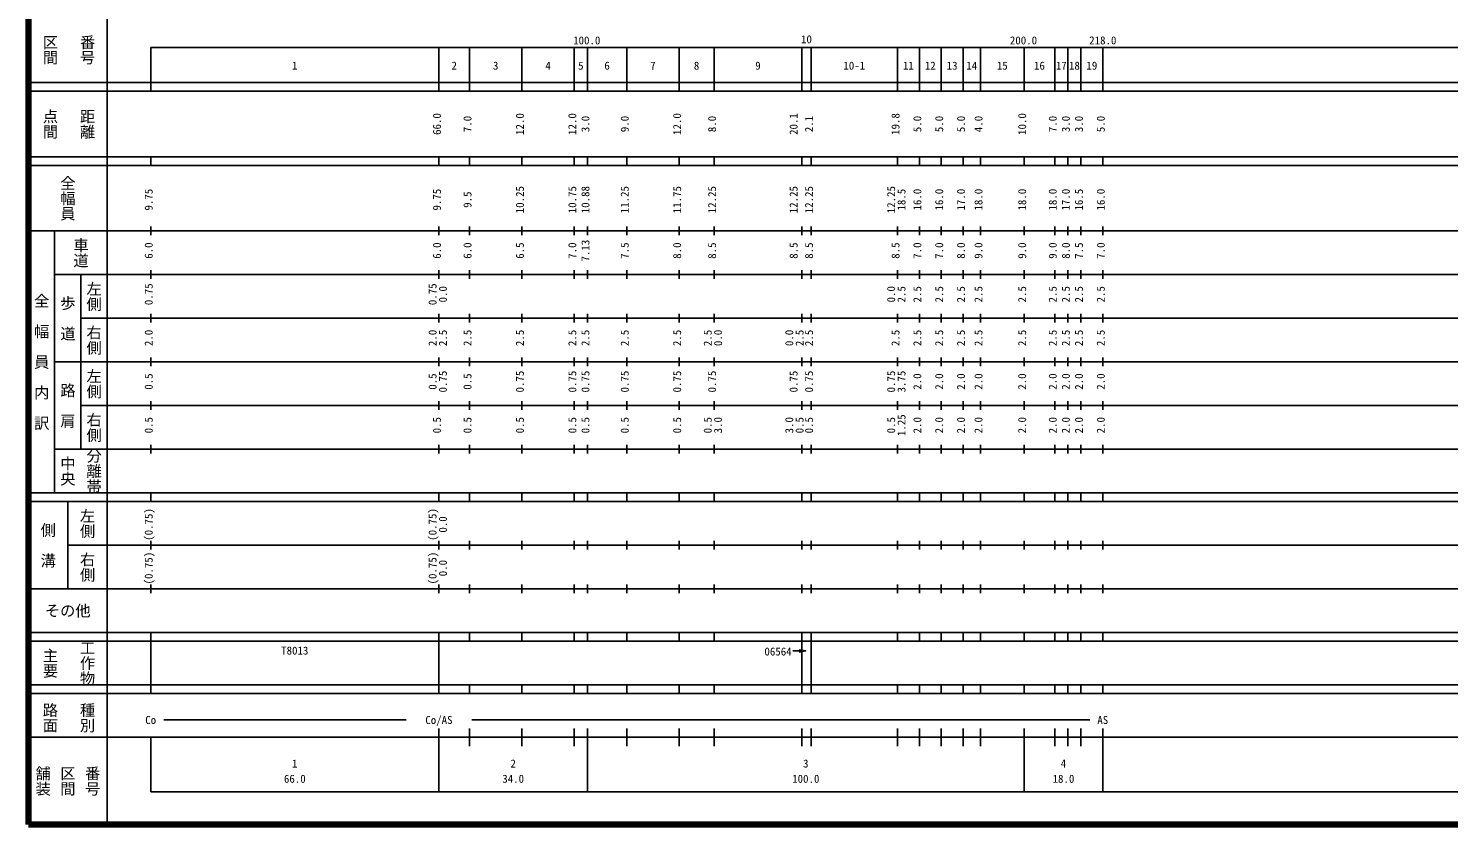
# Model space of a CAD drawing. Units: millimetres on the paper, enlarged 1000 times. Extents: x 40000 to 680000, y 20000 to 380000.
# Drawn here: x 40000 to 365183, y 20000 to 202409 of the extents above; entities that cross this region are included whole.
import ezdxf
from ezdxf.enums import TextEntityAlignment as Align

# ---------------------------------------------------------------- set-up
doc = ezdxf.new("R2010")
doc.units = ezdxf.units.MM
doc.header["$LTSCALE"] = 1000
doc.layers.add('M-TTL', color=2, linetype='Continuous', lineweight=140)
doc.layers.add('M-TTL-BAND', color=7, linetype='Continuous', lineweight=25)
doc.styles.add('@ＭＳ ゴシック', font='')
doc.styles.add('ＭＳ ゴシック', font='')
doc.styles.get('@ＭＳ ゴシック').set_extended_font_data('@MS Gothic')
doc.styles.get('ＭＳ ゴシック').set_extended_font_data('MS Gothic')

# ---------------------------------------------------------------- blocks, each defined once
blk = doc.blocks.new('open_arrow')
at = {"color": 0, "linetype": 'Continuous', "lineweight": -2}
blk.add_lwpolyline([(7.5, 1.25), (0, 0), (7.5, -1.25)], dxfattribs=at)

msp = doc.modelspace()

# ---------------------------------------------------------------- linework, layer by layer
at = {"layer": 'M-TTL'}
for p, q in [((40000, 380000), (40000, 20000)), ((40000, 20000), (680000, 20000))]:
    msp.add_line(p, q, dxfattribs=at)
at = {"layer": 'M-TTL-BAND'}
for p, q in [((58000, 370000), (58000, 20000)), ((68000, 198000), (579000, 198000)), ((68000, 198000), (68000, 188000)), ((134000, 188000), (134000, 198000)), ((141000, 188000), (141000, 198000)), ((153000, 188000), (153000, 198000)), ((165000, 188000), (165000, 198000)), ((168000, 188000), (168000, 198000)), ((177000, 188000), (177000, 198000)), ((189000, 188000), (189000, 198000)), ((197000, 188000), (197000, 198000)), ((217100, 188000), (217100, 198000)), ((219200, 188000), (219200, 198000)), ((239000, 188000), (239000, 198000)), ((244000, 188000), (244000, 198000)), ((249000, 188000), (249000, 198000)), ((254000, 188000), (254000, 198000)), ((258000, 188000), (258000, 198000)), ((268000, 188000), (268000, 198000)), ((275000, 188000), (275000, 198000)), ((278000, 188000), (278000, 198000)), ((281000, 188000), (281000, 198000)), ((286000, 188000), (286000, 198000)), ((40000, 190000), (579000, 190000)), ((40000, 188000), (579000, 188000)), ((40000, 173000), (579000, 173000)), ((68000, 171000), (68000, 173000)), ((134000, 171000), (134000, 173000)), ((141000, 171000), (141000, 173000)), ((153000, 171000), (153000, 173000)), ((165000, 171000), (165000, 173000)), ((168000, 171000), (168000, 173000)), ((177000, 171000), (177000, 173000)), ((189000, 171000), (189000, 173000)), ((197000, 171000), (197000, 173000)), ((217100, 171000), (217100, 173000)), ((219200, 171000), (219200, 173000)), ((239000, 171000), (239000, 173000)), ((244000, 171000), (244000, 173000)), ((249000, 171000), (249000, 173000)), ((254000, 171000), (254000, 173000)), ((258000, 171000), (258000, 173000)), ((268000, 171000), (268000, 173000)), ((275000, 171000), (275000, 173000)), ((278000, 171000), (278000, 173000)), ((281000, 171000), (281000, 173000)), ((286000, 171000), (286000, 173000)), ((40000, 171000), (579000, 171000)), ((68000, 155000), (68000, 157000)), ((134000, 155000), (134000, 157000)), ((141000, 155000), (141000, 157000)), ((153000, 155000), (153000, 157000)), ((165000, 155000), (165000, 157000)), ((168000, 155000), (168000, 157000)), ((177000, 155000), (177000, 157000)), ((189000, 155000), (189000, 157000)), ((197000, 155000), (197000, 157000)), ((217100, 155000), (217100, 157000)), ((219200, 155000), (219200, 157000)), ((239000, 155000), (239000, 157000)), ((244000, 155000), (244000, 157000)), ((249000, 155000), (249000, 157000)), ((254000, 155000), (254000, 157000)), ((258000, 155000), (258000, 157000)), ((268000, 155000), (268000, 157000)), ((275000, 155000), (275000, 157000)), ((278000, 155000), (278000, 157000)), ((281000, 155000), (281000, 157000)), ((286000, 155000), (286000, 157000)), ((40000, 156000), (579000, 156000)), ((46000, 96000), (46000, 156000)), ((68000, 145000), (68000, 147000)), ((134000, 145000), (134000, 147000)), ((141000, 145000), (141000, 147000)), ((153000, 145000), (153000, 147000)), ((165000, 145000), (165000, 147000)), ((168000, 145000), (168000, 147000)), ((177000, 145000), (177000, 147000)), ((189000, 145000), (189000, 147000)), ((197000, 145000), (197000, 147000)), ((217100, 145000), (217100, 147000)), ((219200, 145000), (219200, 147000)), ((239000, 145000), (239000, 147000)), ((244000, 145000), (244000, 147000)), ((249000, 145000), (249000, 147000)), ((254000, 145000), (254000, 147000)), ((258000, 145000), (258000, 147000)), ((268000, 145000), (268000, 147000)), ((275000, 145000), (275000, 147000)), ((278000, 145000), (278000, 147000)), ((281000, 145000), (281000, 147000)), ((286000, 145000), (286000, 147000)), ((46000, 146000), (579000, 146000)), ((52000, 146000), (52000, 106000)), ((68000, 135000), (68000, 137000)), ((134000, 135000), (134000, 137000)), ((141000, 135000), (141000, 137000)), ((153000, 135000), (153000, 137000)), ((165000, 135000), (165000, 137000)), ((168000, 135000), (168000, 137000)), ((177000, 135000), (177000, 137000)), ((189000, 135000), (189000, 137000)), ((197000, 135000), (197000, 137000)), ((217100, 135000), (217100, 137000)), ((219200, 135000), (219200, 137000)), ((239000, 135000), (239000, 137000)), ((244000, 135000), (244000, 137000)), ((249000, 135000), (249000, 137000)), ((254000, 135000), (254000, 137000)), ((258000, 135000), (258000, 137000)), ((268000, 135000), (268000, 137000)), ((275000, 135000), (275000, 137000)), ((278000, 135000), (278000, 137000)), ((281000, 135000), (281000, 137000)), ((286000, 135000), (286000, 137000)), ((52000, 136000), (579000, 136000)), ((68000, 125000), (68000, 127000)), ((134000, 125000), (134000, 127000)), ((141000, 125000), (141000, 127000)), ((153000, 125000), (153000, 127000)), ((165000, 125000), (165000, 127000)), ((168000, 125000), (168000, 127000)), ((177000, 125000), (177000, 127000)), ((189000, 125000), (189000, 127000)), ((197000, 125000), (197000, 127000)), ((217100, 125000), (217100, 127000)), ((219200, 125000), (219200, 127000)), ((239000, 125000), (239000, 127000)), ((244000, 125000), (244000, 127000)), ((249000, 125000), (249000, 127000)), ((254000, 125000), (254000, 127000)), ((258000, 125000), (258000, 127000)), ((268000, 125000), (268000, 127000)), ((275000, 125000), (275000, 127000)), ((278000, 125000), (278000, 127000)), ((281000, 125000), (281000, 127000)), ((286000, 125000), (286000, 127000)), ((46000, 126000), (579000, 126000)), ((52000, 116000), (579000, 116000)), ((68000, 115000), (68000, 117000)), ((134000, 115000), (134000, 117000)), ((141000, 115000), (141000, 117000)), ((153000, 115000), (153000, 117000)), ((165000, 115000), (165000, 117000)), ((168000, 115000), (168000, 117000)), ((177000, 115000), (177000, 117000)), ((189000, 115000), (189000, 117000)), ((197000, 115000), (197000, 117000)), ((217100, 115000), (217100, 117000)), ((219200, 115000), (219200, 117000)), ((239000, 115000), (239000, 117000)), ((244000, 115000), (244000, 117000)), ((249000, 115000), (249000, 117000)), ((254000, 115000), (254000, 117000)), ((258000, 115000), (258000, 117000)), ((268000, 115000), (268000, 117000)), ((275000, 115000), (275000, 117000)), ((278000, 115000), (278000, 117000)), ((281000, 115000), (281000, 117000)), ((286000, 115000), (286000, 117000)), ((46000, 106000), (579000, 106000)), ((68000, 105000), (68000, 107000)), ((134000, 105000), (134000, 107000)), ((141000, 105000), (141000, 107000)), ((153000, 105000), (153000, 107000)), ((165000, 105000), (165000, 107000)), ((168000, 105000), (168000, 107000)), ((177000, 105000), (177000, 107000)), ((189000, 105000), (189000, 107000)), ((197000, 105000), (197000, 107000)), ((217100, 105000), (217100, 107000)), ((219200, 105000), (219200, 107000)), ((239000, 105000), (239000, 107000)), ((244000, 105000), (244000, 107000)), ((249000, 105000), (249000, 107000)), ((254000, 105000), (254000, 107000)), ((258000, 105000), (258000, 107000)), ((268000, 105000), (268000, 107000)), ((275000, 105000), (275000, 107000)), ((278000, 105000), (278000, 107000)), ((281000, 105000), (281000, 107000)), ((286000, 105000), (286000, 107000)), ((40000, 96000), (579000, 96000)), ((68000, 94000), (68000, 96000)), ((134000, 94000), (134000, 96000)), ((141000, 94000), (141000, 96000)), ((153000, 94000), (153000, 96000)), ((165000, 94000), (165000, 96000)), ((168000, 94000), (168000, 96000)), ((177000, 94000), (177000, 96000)), ((189000, 94000), (189000, 96000)), ((197000, 94000), (197000, 96000)), ((217100, 94000), (217100, 96000)), ((219200, 94000), (219200, 96000)), ((239000, 94000), (239000, 96000)), ((244000, 94000), (244000, 96000)), ((249000, 94000), (249000, 96000)), ((254000, 94000), (254000, 96000)), ((258000, 94000), (258000, 96000)), ((268000, 94000), (268000, 96000)), ((275000, 94000), (275000, 96000)), ((278000, 94000), (278000, 96000)), ((281000, 94000), (281000, 96000)), ((286000, 94000), (286000, 96000)), ((40000, 94000), (579000, 94000)), ((49000, 94000), (49000, 74000)), ((68000, 83000), (68000, 85000)), ((134000, 83000), (134000, 85000)), ((141000, 83000), (141000, 85000)), ((153000, 83000), (153000, 85000)), ((165000, 83000), (165000, 85000)), ((168000, 83000), (168000, 85000)), ((177000, 83000), (177000, 85000)), ((189000, 83000), (189000, 85000)), ((197000, 83000), (197000, 85000)), ((217100, 83000), (217100, 85000)), ((219200, 83000), (219200, 85000)), ((239000, 83000), (239000, 85000)), ((244000, 83000), (244000, 85000)), ((249000, 83000), (249000, 85000)), ((254000, 83000), (254000, 85000)), ((258000, 83000), (258000, 85000)), ((268000, 83000), (268000, 85000)), ((275000, 83000), (275000, 85000)), ((278000, 83000), (278000, 85000)), ((281000, 83000), (281000, 85000)), ((286000, 83000), (286000, 85000)), ((49000, 84000), (579000, 84000)), ((68000, 73000), (68000, 75000)), ((134000, 73000), (134000, 75000)), ((141000, 73000), (141000, 75000)), ((153000, 73000), (153000, 75000)), ((165000, 73000), (165000, 75000)), ((168000, 73000), (168000, 75000)), ((177000, 73000), (177000, 75000)), ((189000, 73000), (189000, 75000)), ((197000, 73000), (197000, 75000)), ((217100, 73000), (217100, 75000)), ((219200, 73000), (219200, 75000)), ((239000, 73000), (239000, 75000)), ((244000, 73000), (244000, 75000)), ((249000, 73000), (249000, 75000)), ((254000, 73000), (254000, 75000)), ((258000, 73000), (258000, 75000)), ((268000, 73000), (268000, 75000)), ((275000, 73000), (275000, 75000)), ((278000, 73000), (278000, 75000)), ((281000, 73000), (281000, 75000)), ((286000, 73000), (286000, 75000)), ((40000, 74000), (579000, 74000)), ((40000, 64000), (579000, 64000)), ((40000, 62000), (579000, 62000)), ((68000, 62000), (68000, 64000)), ((68000, 52000), (68000, 62000)), ((134000, 62000), (134000, 64000)), ((134000, 52000), (134000, 62000)), ((141000, 62000), (141000, 64000)), ((153000, 62000), (153000, 64000)), ((165000, 62000), (165000, 64000)), ((168000, 62000), (168000, 64000)), ((177000, 62000), (177000, 64000)), ((189000, 62000), (189000, 64000)), ((197000, 62000), (197000, 64000)), ((217100, 62000), (217100, 64000)), ((217100, 52000), (217100, 62000)), ((219200, 62000), (219200, 64000)), ((219200, 52000), (219200, 62000)), ((239000, 62000), (239000, 64000)), ((244000, 62000), (244000, 64000)), ((249000, 62000), (249000, 64000)), ((254000, 62000), (254000, 64000)), ((258000, 62000), (258000, 64000)), ((268000, 62000), (268000, 64000)), ((275000, 62000), (275000, 64000)), ((278000, 62000), (278000, 64000)), ((281000, 62000), (281000, 64000)), ((286000, 62000), (286000, 64000)), ((217988, 59775), (215031, 59775)), ((40000, 52000), (579000, 52000)), ((40000, 50000), (579000, 50000)), ((68000, 50000), (68000, 52000)), ((134000, 50000), (134000, 52000)), ((141000, 50000), (141000, 52000)), ((153000, 50000), (153000, 52000)), ((165000, 50000), (165000, 52000)), ((168000, 50000), (168000, 52000)), ((177000, 50000), (177000, 52000)), ((189000, 50000), (189000, 52000)), ((197000, 50000), (197000, 52000)), ((217100, 50000), (217100, 52000)), ((219200, 50000), (219200, 52000)), ((239000, 50000), (239000, 52000)), ((244000, 50000), (244000, 52000)), ((249000, 50000), (249000, 52000)), ((254000, 50000), (254000, 52000)), ((258000, 50000), (258000, 52000)), ((268000, 50000), (268000, 52000)), ((275000, 50000), (275000, 52000)), ((278000, 50000), (278000, 52000)), ((281000, 50000), (281000, 52000)), ((286000, 50000), (286000, 52000)), ((71000, 44000), (126500, 44000)), ((141500, 44000), (283000, 44000)), ((40000, 40000), (579000, 40000)), ((68000, 40000), (68000, 27500)), ((134000, 27500), (134000, 42000)), ((141000, 38000), (141000, 42000)), ((153000, 38000), (153000, 42000)), ((165000, 38000), (165000, 42000)), ((168000, 27500), (168000, 42000)), ((177000, 38000), (177000, 42000)), ((189000, 38000), (189000, 42000)), ((197000, 38000), (197000, 42000)), ((217100, 38000), (217100, 42000)), ((219200, 38000), (219200, 42000)), ((239000, 38000), (239000, 42000)), ((244000, 38000), (244000, 42000)), ((249000, 38000), (249000, 42000)), ((254000, 38000), (254000, 42000)), ((258000, 38000), (258000, 42000)), ((268000, 27500), (268000, 42000)), ((275000, 38000), (275000, 42000)), ((278000, 38000), (278000, 42000)), ((281000, 38000), (281000, 42000)), ((286000, 27500), (286000, 42000)), ((68000, 27500), (579000, 27500))]:
    msp.add_line(p, q, dxfattribs=at)

# ---------------------------------------------------------------- block references
at = {"layer": 'M-TTL-BAND', "xscale": 200, "yscale": 200, "rotation": 180}
msp.add_blockref('open_arrow', (217988, 59775), dxfattribs=at)

# ---------------------------------------------------------------- texts
at = {"layer": 'M-TTL-BAND', "style": '@ＭＳ ゴシック'}
for s, p in [('区間', (45000, 197500)), ('番号', (53500, 197500)), ('点間', (45000, 180500)), ('距離', (53500, 180500)), ('全幅員', (49000, 163500)), ('車道', (52000, 151000)), ('左側', (55000, 141000)), ('全\u3000幅\u3000員\u3000内\u3000訳', (43000, 126000)), ('歩\u3000道', (49000, 136000)), ('右側', (55000, 131000)), ('左側', (55000, 121000)), ('路\u3000肩', (49000, 116000)), ('右側', (55000, 111000)), ('中央', (49000, 101000)), ('分離帯', (55000, 101000)), ('左側', (53500, 89000)), ('側\u3000溝', (44500, 84000)), ('右側', (53500, 79000)), ('主要', (45000, 57000)), ('工作物', (53500, 57000)), ('路面', (45000, 44500)), ('種別', (53500, 44500)), ('舗装', (43333, 30000)), ('区間', (49000, 30000)), ('番号', (54667, 30000))]:
    msp.add_text(s, height=2566, rotation=270, dxfattribs=at).set_placement(p, align=Align.MIDDLE_CENTER)
at = {"layer": 'M-TTL-BAND', "style": 'ＭＳ ゴシック'}
for s, p in [('100.0', (167844, 198195)), ('10', (218150, 198441)), ('200.0', (267844, 198195)), ('218.0', (286000, 198195)), ('1', (101000, 192405)), ('2', (137500, 192405)), ('3', (147000, 192405)), ('4', (159000, 192405)), ('5', (166500, 192405)), ('6', (172500, 192405)), ('7', (183000, 192405)), ('8', (193000, 192405)), ('9', (207050, 192405)), ('10-1', (229100, 192405)), ('11', (241500, 192405)), ('12', (246500, 192405)), ('13', (251500, 192405)), ('14', (256000, 192405)), ('15', (263000, 192405)), ('16', (271500, 192405)), ('17', (276500, 192405)), ('18', (279500, 192405)), ('19', (283500, 192405)), ('Co', (68000, 42500)), ('Co/AS', (134000, 42500)), ('AS', (286000, 42500)), ('1', (101000, 32523)), ('2', (151000, 32523)), ('3', (218000, 32523)), ('4', (277000, 32523)), ('66.0', (101000, 29033)), ('34.0', (151000, 29033)), ('100.0', (218000, 29033)), ('18.0', (277000, 29033))]:
    msp.add_text(s, height=1833, dxfattribs=at).set_placement(p, align=Align.BOTTOM_CENTER)
for s, p in [('66.0', (135000, 180500)), ('7.0', (142000, 180500)), ('12.0', (154000, 180500)), ('12.0', (166000, 180500)), ('3.0', (169000, 180500)), ('9.0', (178000, 180500)), ('12.0', (190000, 180500)), ('8.0', (198000, 180500)), ('20.1', (216669, 180500)), ('2.1', (220200, 180500)), ('19.8', (240000, 180500)), ('5.0', (245000, 180500)), ('5.0', (250000, 180500)), ('5.0', (255000, 180500)), ('4.0', (259000, 180500)), ('10.0', (269000, 180500)), ('7.0', (276000, 180500)), ('3.0', (279000, 180500)), ('3.0', (282000, 180500)), ('5.0', (287000, 180500)), ('10.25', (154000, 163174)), ('10.75', (166000, 163174)), ('10.88', (169000, 163174)), ('11.25', (178000, 163174)), ('11.75', (190000, 163174)), ('12.25', (198000, 163174)), ('12.25', (216669, 163174)), ('12.25', (220200, 163174)), ('12.25', (239000, 163174)), ('9.75', (69000, 163174)), ('9.75', (135000, 163174)), ('9.5', (142000, 163174)), ('18.5', (241370, 163174)), ('16.0', (245000, 163174)), ('16.0', (250000, 163174)), ('17.0', (255000, 163174)), ('18.0', (259000, 163174)), ('18.0', (269000, 163174)), ('18.0', (276000, 163174)), ('17.0', (279000, 163174)), ('16.5', (282000, 163174)), ('16.0', (287000, 163174)), ('6.0', (69000, 151500)), ('6.0', (135000, 151500)), ('6.0', (142000, 151500)), ('6.5', (154000, 151500)), ('7.0', (166000, 151500)), ('7.13', (169000, 151500)), ('7.5', (178000, 151500)), ('8.0', (190000, 151500)), ('8.5', (198000, 151500)), ('8.5', (216669, 151500)), ('8.5', (220200, 151500)), ('8.5', (240000, 151500)), ('7.0', (245000, 151500)), ('7.0', (250000, 151500)), ('8.0', (255000, 151500)), ('9.0', (259000, 151500)), ('9.0', (269000, 151500)), ('9.0', (276000, 151500)), ('8.0', (279000, 151500)), ('7.5', (282000, 151500)), ('7.0', (287000, 151500)), ('0.75', (69000, 141500)), ('0.75', (134000, 141500)), ('0.0', (136370, 141500)), ('0.0', (239000, 141500)), ('2.5', (241370, 141500)), ('2.5', (245000, 141500)), ('2.5', (250000, 141500)), ('2.5', (255000, 141500)), ('2.5', (259000, 141500)), ('2.5', (269000, 141500)), ('2.5', (276000, 141500)), ('2.5', (279000, 141500)), ('2.5', (282000, 141500)), ('2.5', (287000, 141500)), ('2.0', (69000, 131500)), ('2.0', (134000, 131500)), ('2.5', (136370, 131500)), ('2.5', (142000, 131500)), ('2.5', (154000, 131500)), ('2.5', (166000, 131500)), ('2.5', (169000, 131500)), ('2.5', (178000, 131500)), ('2.5', (190000, 131500)), ('2.5', (197000, 131500)), ('0.0', (199370, 131500)), ('0.0', (215669, 131500)), ('2.5', (218039, 131500)), ('2.5', (220200, 131500)), ('2.5', (240000, 131500)), ('2.5', (245000, 131500)), ('2.5', (250000, 131500)), ('2.5', (255000, 131500)), ('2.5', (259000, 131500)), ('2.5', (269000, 131500)), ('2.5', (276000, 131500)), ('2.5', (279000, 131500)), ('2.5', (282000, 131500)), ('2.5', (287000, 131500)), ('0.75', (136370, 121500)), ('0.75', (154000, 121500)), ('0.75', (166000, 121500)), ('0.75', (169000, 121500)), ('0.75', (178000, 121500)), ('0.75', (190000, 121500)), ('0.75', (198000, 121500)), ('0.75', (216669, 121500)), ('0.75', (220200, 121500)), ('0.75', (239000, 121500)), ('3.75', (241370, 121500)), ('0.5', (69000, 121500)), ('0.5', (134000, 121500)), ('0.5', (142000, 121500)), ('2.0', (245000, 121500)), ('2.0', (250000, 121500)), ('2.0', (255000, 121500)), ('2.0', (259000, 121500)), ('2.0', (269000, 121500)), ('2.0', (276000, 121500)), ('2.0', (279000, 121500)), ('2.0', (282000, 121500)), ('2.0', (287000, 121500)), ('1.25', (241370, 111500)), ('0.5', (69000, 111500)), ('0.5', (135000, 111500)), ('0.5', (142000, 111500)), ('0.5', (154000, 111500)), ('0.5', (166000, 111500)), ('0.5', (169000, 111500)), ('0.5', (178000, 111500)), ('0.5', (190000, 111500)), ('0.5', (197000, 111500)), ('3.0', (199370, 111500)), ('3.0', (215669, 111500)), ('0.5', (218039, 111500)), ('0.5', (220200, 111500)), ('0.5', (239000, 111500)), ('2.0', (245000, 111500)), ('2.0', (250000, 111500)), ('2.0', (255000, 111500)), ('2.0', (259000, 111500)), ('2.0', (269000, 111500)), ('2.0', (276000, 111500)), ('2.0', (279000, 111500)), ('2.0', (282000, 111500)), ('2.0', (287000, 111500)), ('(0.75)', (69000, 88764)), ('(0.75)', (134000, 88764)), ('0.0', (136370, 88764)), ('(0.75)', (69000, 78764)), ('(0.75)', (134000, 78764)), ('0.0', (136370, 78764))]:
    msp.add_text(s, height=1833, rotation=90, dxfattribs=at).set_placement(p, align=Align.BOTTOM_CENTER)
for s, height, p in [('その他', 2566, (49000, 69000)), ('06564', 1833, (211644, 59655))]:
    msp.add_text(s, height=height, dxfattribs=at).set_placement(p, align=Align.MIDDLE_CENTER)
msp.add_text('T8013', height=1833, dxfattribs=at).set_placement((97875, 58405), align=Align.BOTTOM_LEFT)

doc.saveas('drawing.dxf')
